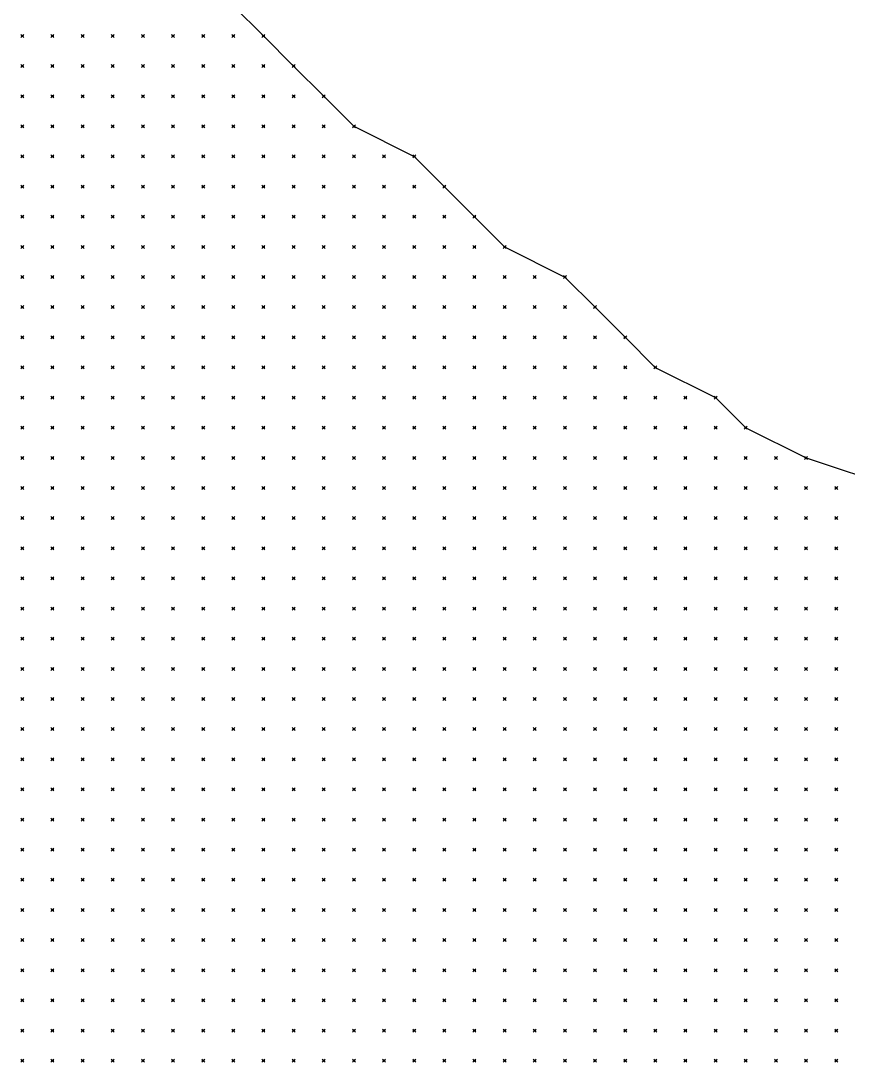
# Model space of a CAD drawing. Header units: metres. Extents: x 441556 to 446409, y 432338 to 461058.
# Drawn here: x 443394.2 to 443476.5, y 446773.9 to 446877.5 of the extents above; entities that cross this region are included whole.
import ezdxf

# ---------------------------------------------------------------- set-up
doc = ezdxf.new("R2010")
doc.units = ezdxf.units.M
doc.header["$MEASUREMENT"] = 0
doc.header["$PDMODE"] = 35
doc.header["$PDSIZE"] = 0.15
doc.layers.add('DTM-INT_YP', color=121, linetype='Continuous')
doc.layers.add('DTM-NOK-RevN_POINTS', color=91, linetype='Continuous')

msp = doc.modelspace()

# ---------------------------------------------------------------- linework, layer by layer
at = {"layer": 'DTM-INT_YP'}
msp.add_polyline3d([(443415.304, 446879.042, 347.733), (443418.304, 446876.043, 347.788), (443421.303, 446873.044, 347.81), (443424.302, 446870.044, 347.699), (443427.302, 446867.045, 347.828), (443433.301, 446864.046, 347.745), (443436.3, 446861.046, 348.049), (443439.299, 446858.047, 348.161), (443442.299, 446855.048, 348.106), (443448.297, 446852.048, 348.036), (443451.297, 446849.049, 347.866), (443454.296, 446846.049, 347.929), (443457.295, 446843.05, 347.964), (443463.294, 446840.051, 348.022), (443466.293, 446837.051, 347.989), (443472.292, 446834.052, 348.211), (443481.29, 446831.053, 348.075)], dxfattribs=at)
at = {"layer": 'DTM-NOK-RevN_POINTS'}
for p in [(443394.309, 446876.043, 350.146), (443397.308, 446876.043, 348.521), (443400.308, 446876.043, 348.148), (443403.307, 446876.043, 348.212), (443406.306, 446876.043, 348.172), (443409.306, 446876.043, 348.081), (443412.305, 446876.043, 347.645), (443415.304, 446876.043, 347.619), (443418.304, 446876.043, 347.788), (443394.309, 446873.044, 351.61), (443397.308, 446873.044, 350.394), (443400.308, 446873.044, 348.439), (443403.307, 446873.044, 348.09), (443406.306, 446873.044, 348.326), (443409.306, 446873.044, 348.202), (443412.305, 446873.044, 348.149), (443415.304, 446873.044, 347.69), (443418.304, 446873.044, 347.666), (443421.303, 446873.044, 347.81), (443394.309, 446870.044, 353.389), (443397.308, 446870.044, 351.563), (443400.308, 446870.044, 350.288), (443403.307, 446870.044, 348.557), (443406.306, 446870.044, 348.183), (443409.306, 446870.044, 348.304), (443412.305, 446870.044, 348.202), (443415.304, 446870.044, 348.114), (443418.304, 446870.044, 347.744), (443421.303, 446870.044, 347.597), (443424.302, 446870.044, 347.699), (443394.309, 446867.045, 355.15), (443397.308, 446867.045, 353.347), (443400.308, 446867.045, 351.656), (443403.307, 446867.045, 350.001), (443406.306, 446867.045, 348.403), (443409.306, 446867.045, 348.132), (443412.305, 446867.045, 348.26), (443415.304, 446867.045, 348.236), (443418.304, 446867.045, 348.135), (443421.303, 446867.045, 347.636), (443424.302, 446867.045, 347.545), (443427.302, 446867.045, 347.828), (443394.309, 446864.046, 357.13), (443397.308, 446864.046, 355.665), (443400.308, 446864.046, 353.523), (443403.307, 446864.046, 351.627), (443406.306, 446864.046, 350.449), (443409.306, 446864.046, 348.515), (443412.305, 446864.046, 348.196), (443415.304, 446864.046, 348.294), (443418.304, 446864.046, 348.243), (443421.303, 446864.046, 348.097), (443424.302, 446864.046, 347.749), (443427.302, 446864.046, 347.509), (443430.301, 446864.046, 347.677), (443433.301, 446864.046, 347.745), (443394.309, 446861.046, 359.642), (443397.308, 446861.046, 357.616), (443400.308, 446861.046, 355.55), (443403.307, 446861.046, 353.448), (443406.306, 446861.046, 351.435), (443409.306, 446861.046, 350.493), (443412.305, 446861.046, 348.345), (443415.304, 446861.046, 348.133), (443418.304, 446861.046, 348.259), (443421.303, 446861.046, 348.197), (443424.302, 446861.046, 348.153), (443427.302, 446861.046, 347.878), (443430.301, 446861.046, 347.447), (443433.301, 446861.046, 347.902), (443436.3, 446861.046, 348.049), (443394.309, 446858.047, 361.493), (443397.308, 446858.047, 359.446), (443400.308, 446858.047, 357.276), (443403.307, 446858.047, 355.31), (443406.306, 446858.047, 353.355), (443409.306, 446858.047, 351.756), (443412.305, 446858.047, 350.057), (443415.304, 446858.047, 348.593), (443418.304, 446858.047, 348.066), (443421.303, 446858.047, 348.085), (443424.302, 446858.047, 348.224), (443427.302, 446858.047, 348.156), (443430.301, 446858.047, 347.872), (443433.301, 446858.047, 347.575), (443436.3, 446858.047, 347.845), (443439.299, 446858.047, 348.161), (443394.309, 446855.048, 363.731), (443397.308, 446855.048, 361.556), (443400.308, 446855.048, 359.37), (443403.307, 446855.048, 357.256), (443406.306, 446855.048, 355.528), (443409.306, 446855.048, 353.515), (443412.305, 446855.048, 351.957), (443415.304, 446855.048, 350.334), (443418.304, 446855.048, 348.677), (443421.303, 446855.048, 347.965), (443424.302, 446855.048, 348.215), (443427.302, 446855.048, 348.233), (443430.301, 446855.048, 348.152), (443433.301, 446855.048, 348.083), (443436.3, 446855.048, 347.463), (443439.299, 446855.048, 347.709), (443442.299, 446855.048, 348.106), (443394.309, 446852.048, 365.351), (443397.308, 446852.048, 363.265), (443400.308, 446852.048, 361.37), (443403.307, 446852.048, 359.56), (443406.306, 446852.048, 357.544), (443409.306, 446852.048, 355.581), (443412.305, 446852.048, 353.847), (443415.304, 446852.048, 352.171), (443418.304, 446852.048, 350.611), (443421.303, 446852.048, 349.008), (443424.302, 446852.048, 348.152), (443427.302, 446852.048, 348.2), (443430.301, 446852.048, 348.184), (443433.301, 446852.048, 348.154), (443436.3, 446852.048, 348.065), (443439.299, 446852.048, 347.526), (443442.299, 446852.048, 347.587), (443445.298, 446852.048, 347.908), (443448.297, 446852.048, 348.036), (443394.309, 446849.049, 367.241), (443397.308, 446849.049, 365.438), (443400.308, 446849.049, 363.338), (443403.307, 446849.049, 361.545), (443406.306, 446849.049, 359.212), (443409.306, 446849.049, 357.937), (443412.305, 446849.049, 355.964), (443415.304, 446849.049, 354.341), (443418.304, 446849.049, 352.63), (443421.303, 446849.049, 351.16), (443424.302, 446849.049, 349.231), (443427.302, 446849.049, 348.03), (443430.301, 446849.049, 348.149), (443433.301, 446849.049, 348.335), (443436.3, 446849.049, 348.163), (443439.299, 446849.049, 348.135), (443442.299, 446849.049, 347.748), (443445.298, 446849.049, 347.374), (443448.297, 446849.049, 347.786), (443451.297, 446849.049, 347.866), (443394.309, 446846.049, 368.119), (443397.308, 446846.049, 367.259), (443400.308, 446846.049, 365.606), (443403.307, 446846.049, 363.672), (443406.306, 446846.049, 361.989), (443409.306, 446846.049, 360.203), (443412.305, 446846.049, 358.473), (443415.304, 446846.049, 356.268), (443418.304, 446846.049, 354.657), (443421.303, 446846.049, 352.792), (443424.302, 446846.049, 351.257), (443427.302, 446846.049, 349.361), (443430.301, 446846.049, 348.196), (443433.301, 446846.049, 348.163), (443436.3, 446846.049, 348.252), (443439.299, 446846.049, 348.18), (443442.299, 446846.049, 348.173), (443445.298, 446846.049, 347.998), (443448.297, 446846.049, 347.525), (443451.297, 446846.049, 347.645), (443454.296, 446846.049, 347.929), (443394.309, 446843.05, 368.776), (443397.308, 446843.05, 368.072), (443400.308, 446843.05, 367.274), (443403.307, 446843.05, 366.29), (443406.306, 446843.05, 364.239), (443409.306, 446843.05, 362.079), (443412.305, 446843.05, 360.356), (443415.304, 446843.05, 358.284), (443418.304, 446843.05, 356.483), (443421.303, 446843.05, 354.959), (443424.302, 446843.05, 353.125), (443427.302, 446843.05, 351.617), (443430.301, 446843.05, 349.93), (443433.301, 446843.05, 348.449), (443436.3, 446843.05, 348.029), (443439.299, 446843.05, 348.318), (443442.299, 446843.05, 348.286), (443445.298, 446843.05, 348.244), (443448.297, 446843.05, 348.141), (443451.297, 446843.05, 347.633), (443454.296, 446843.05, 347.56), (443457.295, 446843.05, 347.964), (443394.309, 446840.051, 369.37), (443397.308, 446840.051, 368.731), (443400.308, 446840.051, 368.133), (443403.307, 446840.051, 367.241), (443406.306, 446840.051, 366.222), (443409.306, 446840.051, 364.356), (443412.305, 446840.051, 362.109), (443415.304, 446840.051, 360.28), (443418.304, 446840.051, 358.886), (443421.303, 446840.051, 356.941), (443424.302, 446840.051, 355.018), (443427.302, 446840.051, 353.537), (443430.301, 446840.051, 352.008), (443433.301, 446840.051, 350.636), (443436.3, 446840.051, 348.676), (443439.299, 446840.051, 348.062), (443442.299, 446840.051, 348.27), (443445.298, 446840.051, 348.293), (443448.297, 446840.051, 348.224), (443451.297, 446840.051, 348.216), (443454.296, 446840.051, 347.845), (443457.295, 446840.051, 347.504), (443460.295, 446840.051, 347.849), (443463.294, 446840.051, 348.022), (443394.309, 446837.051, 369.943), (443397.308, 446837.051, 369.433), (443400.308, 446837.051, 368.77), (443403.307, 446837.051, 368.06), (443406.306, 446837.051, 367.255), (443409.306, 446837.051, 366.039), (443412.305, 446837.051, 364.26), (443415.304, 446837.051, 362.647), (443418.304, 446837.051, 360.809), (443421.303, 446837.051, 358.864), (443424.302, 446837.051, 356.953), (443427.302, 446837.051, 355.316), (443430.301, 446837.051, 353.553), (443433.301, 446837.051, 352.396), (443436.3, 446837.051, 351.014), (443439.299, 446837.051, 349.536), (443442.299, 446837.051, 348.254), (443445.298, 446837.051, 348.292), (443448.297, 446837.051, 348.345), (443451.297, 446837.051, 348.254), (443454.296, 446837.051, 348.197), (443457.295, 446837.051, 348.004), (443460.295, 446837.051, 347.62), (443463.294, 446837.051, 347.502), (443466.293, 446837.051, 347.989), (443394.309, 446834.052, 370.135), (443397.308, 446834.052, 369.75), (443400.308, 446834.052, 369.109), (443403.307, 446834.052, 368.442), (443406.306, 446834.052, 367.679), (443409.306, 446834.052, 366.893), (443412.305, 446834.052, 366), (443415.304, 446834.052, 364.758), (443418.304, 446834.052, 362.78), (443421.303, 446834.052, 361.107), (443424.302, 446834.052, 358.994), (443427.302, 446834.052, 357.072), (443430.301, 446834.052, 355.421), (443433.301, 446834.052, 354.192), (443436.3, 446834.052, 352.774), (443439.299, 446834.052, 351.533), (443442.299, 446834.052, 350.106), (443445.298, 446834.052, 348.297), (443448.297, 446834.052, 348.124), (443451.297, 446834.052, 348.339), (443454.296, 446834.052, 348.29), (443457.295, 446834.052, 348.216), (443460.295, 446834.052, 348.161), (443463.294, 446834.052, 347.676), (443466.293, 446834.052, 347.433), (443469.293, 446834.052, 347.849), (443472.292, 446834.052, 348.211), (443394.309, 446831.053, 370.008), (443397.308, 446831.053, 369.609), (443400.308, 446831.053, 369.007), (443403.307, 446831.053, 368.375), (443406.306, 446831.053, 367.787), (443409.306, 446831.053, 367.198), (443412.305, 446831.053, 366.592), (443415.304, 446831.053, 365.935), (443418.304, 446831.053, 364.955), (443421.303, 446831.053, 362.885), (443424.302, 446831.053, 360.827), (443427.302, 446831.053, 358.852), (443430.301, 446831.053, 357.397), (443433.301, 446831.053, 355.811), (443436.3, 446831.053, 354.545), (443439.299, 446831.053, 353.374), (443442.299, 446831.053, 351.843), (443445.298, 446831.053, 350.383), (443448.297, 446831.053, 348.867), (443451.297, 446831.053, 348.135), (443454.296, 446831.053, 348.268), (443457.295, 446831.053, 348.308), (443460.295, 446831.053, 348.236), (443463.294, 446831.053, 348.117), (443466.293, 446831.053, 347.979), (443469.293, 446831.053, 347.464), (443472.292, 446831.053, 347.482), (443475.292, 446831.053, 347.923), (443394.309, 446828.053, 370.207), (443397.308, 446828.053, 369.99), (443400.308, 446828.053, 369.38), (443403.307, 446828.053, 368.458), (443406.306, 446828.053, 367.677), (443409.306, 446828.053, 367.345), (443412.305, 446828.053, 366.994), (443415.304, 446828.053, 366.43), (443418.304, 446828.053, 365.803), (443421.303, 446828.053, 364.523), (443424.302, 446828.053, 362.871), (443427.302, 446828.053, 361.005), (443430.301, 446828.053, 359.422), (443433.301, 446828.053, 357.87), (443436.3, 446828.053, 356.436), (443439.299, 446828.053, 355.322), (443442.299, 446828.053, 353.698), (443445.298, 446828.053, 352.171), (443448.297, 446828.053, 351.028), (443451.297, 446828.053, 349.423), (443454.296, 446828.053, 348.078), (443457.295, 446828.053, 348.193), (443460.295, 446828.053, 348.337), (443463.294, 446828.053, 348.287), (443466.293, 446828.053, 348.165), (443469.293, 446828.053, 348.05), (443472.292, 446828.053, 348.023), (443475.292, 446828.053, 347.397), (443394.309, 446825.054, 370.84), (443397.308, 446825.054, 370.073), (443400.308, 446825.054, 369.557), (443403.307, 446825.054, 369.128), (443406.306, 446825.054, 368.324), (443409.306, 446825.054, 367.381), (443412.305, 446825.054, 366.722), (443415.304, 446825.054, 366.348), (443418.304, 446825.054, 366.025), (443421.303, 446825.054, 365.581), (443424.302, 446825.054, 364.491), (443427.302, 446825.054, 363.001), (443430.301, 446825.054, 361.407), (443433.301, 446825.054, 360.071), (443436.3, 446825.054, 358.448), (443439.299, 446825.054, 356.941), (443442.299, 446825.054, 355.618), (443445.298, 446825.054, 353.93), (443448.297, 446825.054, 352.797), (443451.297, 446825.054, 351.523), (443454.296, 446825.054, 350.175), (443457.295, 446825.054, 348.728), (443460.295, 446825.054, 348.031), (443463.294, 446825.054, 348.053), (443466.293, 446825.054, 348.199), (443469.293, 446825.054, 348.165), (443472.292, 446825.054, 348.109), (443475.292, 446825.054, 348.006), (443394.309, 446822.055, 370.995), (443397.308, 446822.055, 370.598), (443400.308, 446822.055, 369.905), (443403.307, 446822.055, 369.169), (443406.306, 446822.055, 368.819), (443409.306, 446822.055, 368.119), (443412.305, 446822.055, 367.082), (443415.304, 446822.055, 366.117), (443418.304, 446822.055, 366.069), (443421.303, 446822.055, 365.953), (443424.302, 446822.055, 365.254), (443427.302, 446822.055, 364.563), (443430.301, 446822.055, 363.495), (443433.301, 446822.055, 362.008), (443436.3, 446822.055, 360.415), (443439.299, 446822.055, 359.046), (443442.299, 446822.055, 357.186), (443445.298, 446822.055, 355.9), (443448.297, 446822.055, 354.408), (443451.297, 446822.055, 352.884), (443454.296, 446822.055, 351.9), (443457.295, 446822.055, 350.77), (443460.295, 446822.055, 349.419), (443463.294, 446822.055, 348.158), (443466.293, 446822.055, 347.954), (443469.293, 446822.055, 348.209), (443472.292, 446822.055, 348.24), (443475.292, 446822.055, 348.179), (443394.309, 446819.055, 371.388), (443397.308, 446819.055, 370.752), (443400.308, 446819.055, 370.043), (443403.307, 446819.055, 369.454), (443406.306, 446819.055, 368.841), (443409.306, 446819.055, 368.359), (443412.305, 446819.055, 367.821), (443415.304, 446819.055, 366.99), (443418.304, 446819.055, 366.25), (443421.303, 446819.055, 365.76), (443424.302, 446819.055, 365.388), (443427.302, 446819.055, 364.967), (443430.301, 446819.055, 364.279), (443433.301, 446819.055, 363.56), (443436.3, 446819.055, 362.229), (443439.299, 446819.055, 360.727), (443442.299, 446819.055, 359.298), (443445.298, 446819.055, 357.688), (443448.297, 446819.055, 356.142), (443451.297, 446819.055, 354.619), (443454.296, 446819.055, 353.651), (443457.295, 446819.055, 352.29), (443460.295, 446819.055, 351.168), (443463.294, 446819.055, 349.834), (443466.293, 446819.055, 348.752), (443469.293, 446819.055, 348), (443472.292, 446819.055, 347.923), (443475.292, 446819.055, 348.146), (443394.309, 446816.056, 371.369), (443397.308, 446816.056, 370.825), (443400.308, 446816.056, 370.15), (443403.307, 446816.056, 369.597), (443406.306, 446816.056, 369.085), (443409.306, 446816.056, 368.423), (443412.305, 446816.056, 367.901), (443415.304, 446816.056, 367.51), (443418.304, 446816.056, 366.948), (443421.303, 446816.056, 366.174), (443424.302, 446816.056, 365.399), (443427.302, 446816.056, 364.459), (443430.301, 446816.056, 363.752), (443433.301, 446816.056, 363.595), (443436.3, 446816.056, 363.443), (443439.299, 446816.056, 362.641), (443442.299, 446816.056, 361.144), (443445.298, 446816.056, 359.576), (443448.297, 446816.056, 358.135), (443451.297, 446816.056, 356.516), (443454.296, 446816.056, 355.389), (443457.295, 446816.056, 354.178), (443460.295, 446816.056, 353.044), (443463.294, 446816.056, 351.531), (443466.293, 446816.056, 350.08), (443469.293, 446816.056, 349.009), (443472.292, 446816.056, 348.291), (443475.292, 446816.056, 347.842), (443394.309, 446813.056, 371.332), (443397.308, 446813.056, 370.857), (443400.308, 446813.056, 370.37), (443403.307, 446813.056, 369.771), (443406.306, 446813.056, 369.201), (443409.306, 446813.056, 368.65), (443412.305, 446813.056, 368.079), (443415.304, 446813.056, 367.568), (443418.304, 446813.056, 367.187), (443421.303, 446813.056, 366.779), (443424.302, 446813.056, 366.061), (443427.302, 446813.056, 364.954), (443430.301, 446813.056, 363.867), (443433.301, 446813.056, 363.273), (443436.3, 446813.056, 363.472), (443439.299, 446813.056, 363.313), (443442.299, 446813.056, 362.638), (443445.298, 446813.056, 361.6), (443448.297, 446813.056, 360.156), (443451.297, 446813.056, 358.682), (443454.296, 446813.056, 357.121), (443457.295, 446813.056, 356.106), (443460.295, 446813.056, 354.79), (443463.294, 446813.056, 353.289), (443466.293, 446813.056, 351.868), (443469.293, 446813.056, 350.66), (443472.292, 446813.056, 349.506), (443475.292, 446813.056, 348.805), (443394.309, 446810.057, 371.435), (443397.308, 446810.057, 370.94), (443400.308, 446810.057, 370.449), (443403.307, 446810.057, 369.835), (443406.306, 446810.057, 369.282), (443409.306, 446810.057, 368.706), (443412.305, 446810.057, 368.255), (443415.304, 446810.057, 367.684), (443418.304, 446810.057, 367.229), (443421.303, 446810.057, 366.877), (443424.302, 446810.057, 366.427), (443427.302, 446810.057, 365.865), (443430.301, 446810.057, 365.138), (443433.301, 446810.057, 364.362), (443436.3, 446810.057, 363.549), (443439.299, 446810.057, 363.017), (443442.299, 446810.057, 362.82), (443445.298, 446810.057, 362.478), (443448.297, 446810.057, 361.773), (443451.297, 446810.057, 360.685), (443454.296, 446810.057, 359.294), (443457.295, 446810.057, 357.954), (443460.295, 446810.057, 356.871), (443463.294, 446810.057, 355.369), (443466.293, 446810.057, 353.159), (443469.293, 446810.057, 352.15), (443472.292, 446810.057, 351.421), (443475.292, 446810.057, 350.292), (443394.309, 446807.058, 371.661), (443397.308, 446807.058, 371.062), (443400.308, 446807.058, 370.706), (443403.307, 446807.058, 370.226), (443406.306, 446807.058, 369.365), (443409.306, 446807.058, 368.782), (443412.305, 446807.058, 368.349), (443415.304, 446807.058, 367.774), (443418.304, 446807.058, 367.375), (443421.303, 446807.058, 367.078), (443424.302, 446807.058, 366.666), (443427.302, 446807.058, 366.145), (443430.301, 446807.058, 365.714), (443433.301, 446807.058, 365.096), (443436.3, 446807.058, 364.42), (443439.299, 446807.058, 363.55), (443442.299, 446807.058, 363.026), (443445.298, 446807.058, 362.448), (443448.297, 446807.058, 362.164), (443451.297, 446807.058, 361.731), (443454.296, 446807.058, 360.921), (443457.295, 446807.058, 359.815), (443460.295, 446807.058, 358.641), (443463.294, 446807.058, 357.189), (443466.293, 446807.058, 355.256), (443469.293, 446807.058, 354.394), (443472.292, 446807.058, 353.622), (443475.292, 446807.058, 352.618), (443394.309, 446804.058, 371.971), (443397.308, 446804.058, 371.239), (443400.308, 446804.058, 370.767), (443403.307, 446804.058, 370.452), (443406.306, 446804.058, 369.763), (443409.306, 446804.058, 368.894), (443412.305, 446804.058, 368.493), (443415.304, 446804.058, 367.956), (443418.304, 446804.058, 367.446), (443421.303, 446804.058, 367.144), (443424.302, 446804.058, 366.676), (443427.302, 446804.058, 366.19), (443430.301, 446804.058, 365.744), (443433.301, 446804.058, 365.368), (443436.3, 446804.058, 364.836), (443439.299, 446804.058, 364.209), (443442.299, 446804.058, 363.619), (443445.298, 446804.058, 362.896), (443448.297, 446804.058, 362.136), (443451.297, 446804.058, 361.652), (443454.296, 446804.058, 361.101), (443457.295, 446804.058, 360.072), (443460.295, 446804.058, 358.918), (443463.294, 446804.058, 357.912), (443466.293, 446804.058, 357.204), (443469.293, 446804.058, 357.005), (443472.292, 446804.058, 356.565), (443475.292, 446804.058, 355.02), (443394.309, 446801.059, 372.117), (443397.308, 446801.059, 371.416), (443400.308, 446801.059, 370.814), (443403.307, 446801.059, 370.503), (443406.306, 446801.059, 369.95), (443409.306, 446801.059, 369.149), (443412.305, 446801.059, 368.611), (443415.304, 446801.059, 368.105), (443418.304, 446801.059, 367.547), (443421.303, 446801.059, 367.114), (443424.302, 446801.059, 366.782), (443427.302, 446801.059, 366.577), (443430.301, 446801.059, 365.829), (443433.301, 446801.059, 365.327), (443436.3, 446801.059, 365.032), (443439.299, 446801.059, 364.547), (443442.299, 446801.059, 363.899), (443445.298, 446801.059, 363.356), (443448.297, 446801.059, 362.795), (443451.297, 446801.059, 362.05), (443454.296, 446801.059, 361.118), (443457.295, 446801.059, 360.135), (443460.295, 446801.059, 359.598), (443463.294, 446801.059, 359.028), (443466.293, 446801.059, 358.317), (443469.293, 446801.059, 358.203), (443472.292, 446801.059, 358.007), (443475.292, 446801.059, 357.299), (443394.309, 446798.06, 372.661), (443397.308, 446798.06, 371.65), (443400.308, 446798.06, 371.015), (443403.307, 446798.06, 370.594), (443406.306, 446798.06, 370.242), (443409.306, 446798.06, 369.514), (443412.305, 446798.06, 368.917), (443415.304, 446798.06, 368.371), (443418.304, 446798.06, 367.839), (443421.303, 446798.06, 367.431), (443424.302, 446798.06, 367.072), (443427.302, 446798.06, 366.437), (443430.301, 446798.06, 366.044), (443433.301, 446798.06, 365.466), (443436.3, 446798.06, 364.967), (443439.299, 446798.06, 364.626), (443442.299, 446798.06, 364.149), (443445.298, 446798.06, 363.642), (443448.297, 446798.06, 363.018), (443451.297, 446798.06, 362.261), (443454.296, 446798.06, 361.39), (443457.295, 446798.06, 360.731), (443460.295, 446798.06, 360.172), (443463.294, 446798.06, 359.846), (443466.293, 446798.06, 359.359), (443469.293, 446798.06, 358.946), (443472.292, 446798.06, 358.719), (443475.292, 446798.06, 358.236), (443394.309, 446795.06, 372.841), (443397.308, 446795.06, 371.946), (443400.308, 446795.06, 371.259), (443403.307, 446795.06, 370.795), (443406.306, 446795.06, 370.311), (443409.306, 446795.06, 369.757), (443412.305, 446795.06, 369.245), (443415.304, 446795.06, 368.622), (443418.304, 446795.06, 368.077), (443421.303, 446795.06, 367.651), (443424.302, 446795.06, 367.305), (443427.302, 446795.06, 366.76), (443430.301, 446795.06, 365.973), (443433.301, 446795.06, 365.709), (443436.3, 446795.06, 365.077), (443439.299, 446795.06, 364.465), (443442.299, 446795.06, 364.19), (443445.298, 446795.06, 363.928), (443448.297, 446795.06, 363.27), (443451.297, 446795.06, 362.389), (443454.296, 446795.06, 361.728), (443457.295, 446795.06, 361.142), (443460.295, 446795.06, 360.032), (443463.294, 446795.06, 359.751), (443466.293, 446795.06, 359.423), (443469.293, 446795.06, 358.761), (443472.292, 446795.06, 358.276), (443475.292, 446795.06, 357.59), (443394.309, 446792.061, 372.905), (443397.308, 446792.061, 372.276), (443400.308, 446792.061, 371.46), (443403.307, 446792.061, 370.966), (443406.306, 446792.061, 370.449), (443409.306, 446792.061, 369.953), (443412.305, 446792.061, 369.428), (443415.304, 446792.061, 368.884), (443418.304, 446792.061, 368.32), (443421.303, 446792.061, 367.82), (443424.302, 446792.061, 367.398), (443427.302, 446792.061, 366.853), (443430.301, 446792.061, 366.058), (443433.301, 446792.061, 365.338), (443436.3, 446792.061, 365.12), (443439.299, 446792.061, 364.605), (443442.299, 446792.061, 364.141), (443445.298, 446792.061, 363.974), (443448.297, 446792.061, 363.51), (443451.297, 446792.061, 362.608), (443454.296, 446792.061, 361.875), (443457.295, 446792.061, 361.037), (443460.295, 446792.061, 360.086), (443463.294, 446792.061, 359.623), (443466.293, 446792.061, 359.123), (443469.293, 446792.061, 358.453), (443472.292, 446792.061, 357.715), (443475.292, 446792.061, 356.869), (443394.309, 446789.062, 373), (443397.308, 446789.062, 372.509), (443400.308, 446789.062, 371.709), (443403.307, 446789.062, 371.143), (443406.306, 446789.062, 370.582), (443409.306, 446789.062, 370.118), (443412.305, 446789.062, 369.648), (443415.304, 446789.062, 369.105), (443418.304, 446789.062, 368.562), (443421.303, 446789.062, 367.937), (443424.302, 446789.062, 367.368), (443427.302, 446789.062, 366.766), (443430.301, 446789.062, 366.099), (443433.301, 446789.062, 365.315), (443436.3, 446789.062, 364.801), (443439.299, 446789.062, 364.447), (443442.299, 446789.062, 364.045), (443445.298, 446789.062, 363.569), (443448.297, 446789.062, 363.043), (443451.297, 446789.062, 362.642), (443454.296, 446789.062, 361.612), (443457.295, 446789.062, 360.997), (443460.295, 446789.062, 360.74), (443463.294, 446789.062, 360.192), (443466.293, 446789.062, 359.92), (443469.293, 446789.062, 359.654), (443472.292, 446789.062, 359.06), (443475.292, 446789.062, 358.312), (443394.309, 446786.062, 373.065), (443397.308, 446786.062, 372.691), (443400.308, 446786.062, 372.09), (443403.307, 446786.062, 371.321), (443406.306, 446786.062, 370.827), (443409.306, 446786.062, 370.29), (443412.305, 446786.062, 369.724), (443415.304, 446786.062, 369.131), (443418.304, 446786.062, 368.542), (443421.303, 446786.062, 367.982), (443424.302, 446786.062, 367.397), (443427.302, 446786.062, 366.673), (443430.301, 446786.062, 366.032), (443433.301, 446786.062, 365.378), (443436.3, 446786.062, 364.751), (443439.299, 446786.062, 364.216), (443442.299, 446786.062, 363.753), (443445.298, 446786.062, 363.184), (443448.297, 446786.062, 362.986), (443451.297, 446786.062, 362.826), (443454.296, 446786.062, 362.301), (443457.295, 446786.062, 361.923), (443460.295, 446786.062, 361.876), (443463.294, 446786.062, 361.201), (443466.293, 446786.062, 360.595), (443469.293, 446786.062, 360.241), (443472.292, 446786.062, 359.775), (443475.292, 446786.062, 359.017), (443394.309, 446783.063, 373.349), (443397.308, 446783.063, 372.874), (443400.308, 446783.063, 372.295), (443403.307, 446783.063, 371.494), (443406.306, 446783.063, 370.957), (443409.306, 446783.063, 370.156), (443412.305, 446783.063, 369.641), (443415.304, 446783.063, 369.212), (443418.304, 446783.063, 368.479), (443421.303, 446783.063, 367.815), (443424.302, 446783.063, 367.194), (443427.302, 446783.063, 366.299), (443430.301, 446783.063, 365.476), (443433.301, 446783.063, 365.185), (443436.3, 446783.063, 364.721), (443439.299, 446783.063, 364.26), (443442.299, 446783.063, 363.798), (443445.298, 446783.063, 363.327), (443448.297, 446783.063, 363.214), (443451.297, 446783.063, 363.127), (443454.296, 446783.063, 362.934), (443457.295, 446783.063, 362.486), (443460.295, 446783.063, 362.398), (443463.294, 446783.063, 361.883), (443466.293, 446783.063, 361.313), (443469.293, 446783.063, 360.854), (443472.292, 446783.063, 360.172), (443475.292, 446783.063, 359.676), (443394.309, 446780.064, 373.562), (443397.308, 446780.064, 372.983), (443400.308, 446780.064, 372.331), (443403.307, 446780.064, 371.639), (443406.306, 446780.064, 371.144), (443409.306, 446780.064, 370.627), (443412.305, 446780.064, 369.967), (443415.304, 446780.064, 369.139), (443418.304, 446780.064, 368.437), (443421.303, 446780.064, 367.66), (443424.302, 446780.064, 367.198), (443427.302, 446780.064, 366.56), (443430.301, 446780.064, 365.963), (443433.301, 446780.064, 365.453), (443436.3, 446780.064, 365.128), (443439.299, 446780.064, 364.805), (443442.299, 446780.064, 364.431), (443445.298, 446780.064, 364.148), (443448.297, 446780.064, 363.706), (443451.297, 446780.064, 363.351), (443454.296, 446780.064, 363.136), (443457.295, 446780.064, 362.938), (443460.295, 446780.064, 362.664), (443463.294, 446780.064, 362.302), (443466.293, 446780.064, 361.925), (443469.293, 446780.064, 361.634), (443472.292, 446780.064, 360.856), (443475.292, 446780.064, 360.375), (443394.309, 446777.064, 373.495), (443397.308, 446777.064, 373.143), (443400.308, 446777.064, 372.583), (443403.307, 446777.064, 371.979), (443406.306, 446777.064, 371.183), (443409.306, 446777.064, 370.466), (443412.305, 446777.064, 369.909), (443415.304, 446777.064, 369.353), (443418.304, 446777.064, 368.595), (443421.303, 446777.064, 367.996), (443424.302, 446777.064, 367.379), (443427.302, 446777.064, 367.121), (443430.301, 446777.064, 366.818), (443433.301, 446777.064, 366.221), (443436.3, 446777.064, 365.715), (443439.299, 446777.064, 365.085), (443442.299, 446777.064, 364.554), (443445.298, 446777.064, 364.281), (443448.297, 446777.064, 364.04), (443451.297, 446777.064, 363.597), (443454.296, 446777.064, 363.169), (443457.295, 446777.064, 362.822), (443460.295, 446777.064, 362.532), (443463.294, 446777.064, 362.319), (443466.293, 446777.064, 362.163), (443469.293, 446777.064, 362), (443472.292, 446777.064, 361.452), (443475.292, 446777.064, 360.905), (443394.309, 446774.065, 373.964), (443397.308, 446774.065, 373.44), (443400.308, 446774.065, 372.681), (443403.307, 446774.065, 371.82), (443406.306, 446774.065, 371.163), (443409.306, 446774.065, 370.656), (443412.305, 446774.065, 370.164), (443415.304, 446774.065, 369.703), (443418.304, 446774.065, 369.192), (443421.303, 446774.065, 368.636), (443424.302, 446774.065, 368.41), (443427.302, 446774.065, 368.379), (443430.301, 446774.065, 367.735), (443433.301, 446774.065, 367.083), (443436.3, 446774.065, 366.459), (443439.299, 446774.065, 365.812), (443442.299, 446774.065, 365.262), (443445.298, 446774.065, 364.703), (443448.297, 446774.065, 364.258), (443451.297, 446774.065, 363.837), (443454.296, 446774.065, 363.453), (443457.295, 446774.065, 363.038), (443460.295, 446774.065, 362.649), (443463.294, 446774.065, 362.359), (443466.293, 446774.065, 361.954), (443469.293, 446774.065, 361.606), (443472.292, 446774.065, 361.442), (443475.292, 446774.065, 361.162)]:
    msp.add_point(p, dxfattribs=at)

doc.saveas('drawing.dxf')
